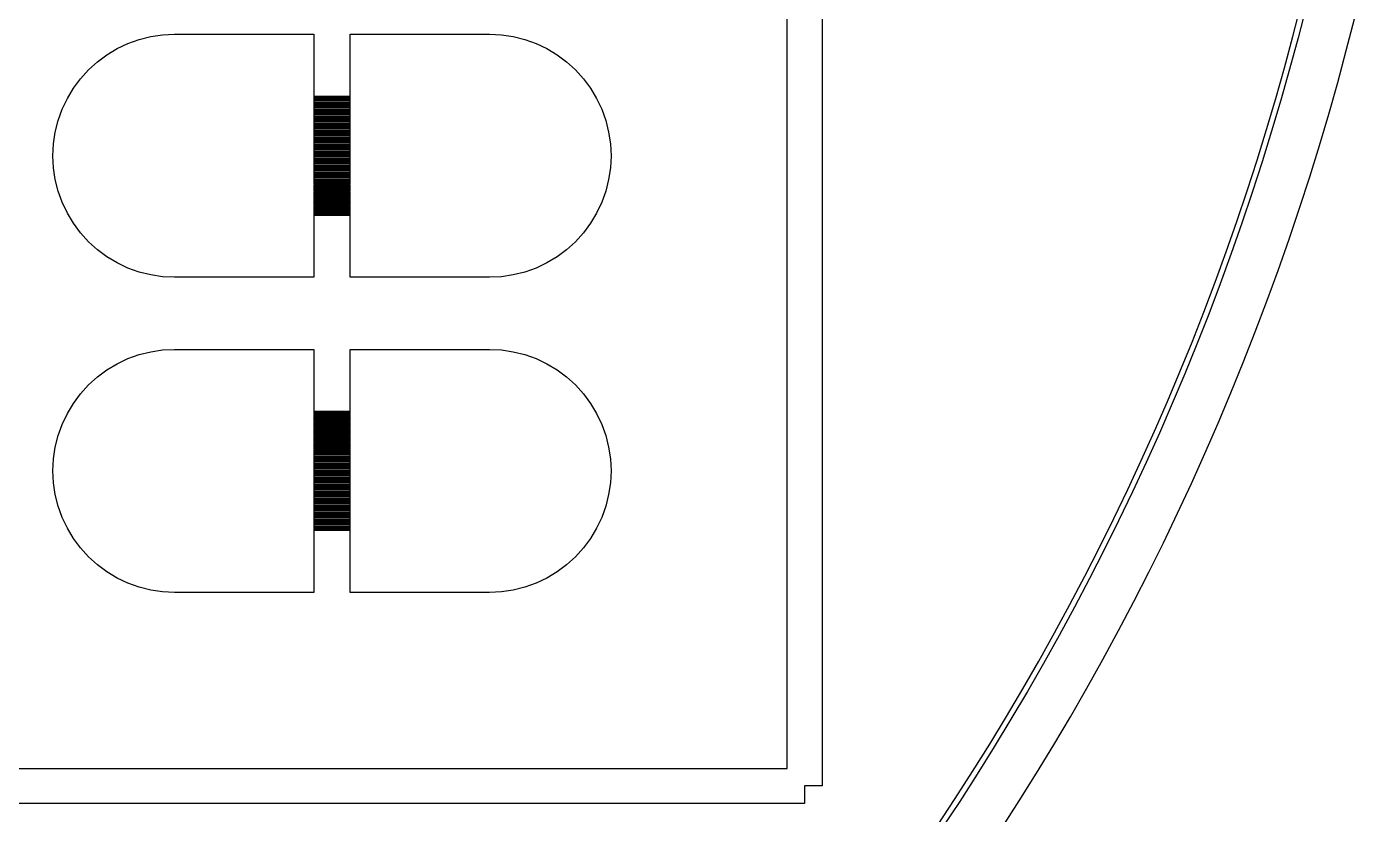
# Model space of a CAD drawing. Extents: x -17 to 130, y -40 to 112.
# Drawn here: x 90.27 to 128.21, y -5.31 to 17.19 of the extents above; entities that cross this region are included whole.
import ezdxf

# ---------------------------------------------------------------- set-up
doc = ezdxf.new("R2010")
doc.units = 0

msp = doc.modelspace()

# ---------------------------------------------------------------- linework, layer by layer
for p, q in [((113, 76.5), (113, -4.5)), ((112, -4), (112, 76)), ((126.451, 16.9042), (126.68, 17.7947)), ((126.825, 17.7583), (126.596, 16.866)), ((127.974, 16.5028), (128.207, 17.412)), ((92.8643, 16.5603), (93.1721, 16.7059)), ((93.1721, 16.7059), (93.4927, 16.8206)), ((93.4927, 16.8206), (93.823, 16.9033)), ((93.823, 16.9033), (94.1599, 16.9533)), ((94.1599, 16.9533), (94.5, 16.97)), ((94.5, 16.97), (98.485, 16.97)), ((98.485, 16.97), (98.485, 15.205)), ((99.515, 15.205), (99.515, 16.97)), ((99.515, 16.97), (103.5, 16.97)), ((103.5, 16.97), (103.84, 16.9533)), ((103.84, 16.9533), (104.177, 16.9033)), ((104.177, 16.9033), (104.507, 16.8206)), ((104.507, 16.8206), (104.828, 16.7059)), ((104.828, 16.7059), (105.136, 16.5603)), ((126.211, 16.0166), (126.451, 16.9042)), ((126.596, 16.866), (126.355, 15.9765)), ((92.2987, 16.1823), (92.5722, 16.3852)), ((92.5722, 16.3852), (92.8643, 16.5603)), ((105.136, 16.5603), (105.428, 16.3852)), ((105.428, 16.3852), (105.701, 16.1823)), ((127.729, 15.5965), (127.974, 16.5028)), ((91.8177, 15.7013), (92.0463, 15.9537)), ((92.0463, 15.9537), (92.2987, 16.1823)), ((105.701, 16.1823), (105.954, 15.9537)), ((105.954, 15.9537), (106.182, 15.7013)), ((125.96, 15.1319), (126.211, 16.0166)), ((126.355, 15.9765), (126.104, 15.0901)), ((91.6148, 15.4278), (91.8177, 15.7013)), ((106.182, 15.7013), (106.385, 15.4278)), ((127.473, 14.6933), (127.729, 15.5965)), ((91.4397, 15.1357), (91.6148, 15.4278)), ((98.485, 15.205), (99.515, 15.205)), ((99.515, 15.195), (98.485, 15.195)), ((98.485, 15.195), (98.485, 15.165)), ((99.515, 15.165), (99.515, 15.195)), ((106.385, 15.4278), (106.56, 15.1357)), ((91.1794, 14.5073), (91.2941, 14.8279)), ((91.2941, 14.8279), (91.4397, 15.1357)), ((98.485, 15.165), (99.515, 15.165)), ((99.515, 15.155), (98.485, 15.155)), ((98.485, 15.155), (98.485, 15.125)), ((98.485, 15.125), (99.515, 15.125)), ((99.515, 15.115), (98.485, 15.115)), ((98.485, 15.115), (98.485, 15.085)), ((98.485, 15.085), (99.515, 15.085)), ((99.515, 15.075), (98.485, 15.075)), ((98.485, 15.075), (98.485, 15.045)), ((98.485, 15.045), (99.515, 15.045)), ((99.515, 15.035), (98.485, 15.035)), ((98.485, 15.035), (98.485, 15.005)), ((98.485, 15.005), (99.515, 15.005)), ((99.515, 14.995), (98.485, 14.995)), ((98.485, 14.995), (98.485, 14.965)), ((98.485, 14.965), (99.515, 14.965)), ((99.515, 14.955), (98.485, 14.955)), ((98.485, 14.955), (98.485, 14.925)), ((98.485, 14.925), (99.515, 14.925)), ((99.515, 14.915), (98.485, 14.915)), ((98.485, 14.915), (98.485, 14.885)), ((98.485, 14.885), (99.515, 14.885)), ((99.515, 14.875), (98.485, 14.875)), ((98.485, 14.875), (98.485, 14.845)), ((98.485, 14.845), (99.515, 14.845)), ((99.515, 14.835), (98.485, 14.835)), ((98.485, 14.835), (98.485, 14.805)), ((98.485, 14.805), (99.515, 14.805)), ((99.515, 14.795), (98.485, 14.795)), ((98.485, 14.795), (98.485, 14.765)), ((99.515, 15.125), (99.515, 15.155)), ((99.515, 15.085), (99.515, 15.115)), ((99.515, 15.045), (99.515, 15.075)), ((99.515, 15.005), (99.515, 15.035)), ((99.515, 14.965), (99.515, 14.995)), ((99.515, 14.925), (99.515, 14.955)), ((99.515, 14.885), (99.515, 14.915)), ((99.515, 14.845), (99.515, 14.875)), ((99.515, 14.805), (99.515, 14.835)), ((99.515, 14.765), (99.515, 14.795)), ((106.56, 15.1357), (106.706, 14.8279)), ((106.706, 14.8279), (106.821, 14.5073)), ((125.699, 14.2504), (125.96, 15.1319)), ((126.104, 15.0901), (125.842, 14.2069)), ((91.0967, 14.177), (91.1794, 14.5073)), ((98.485, 14.765), (99.515, 14.765)), ((99.515, 14.755), (98.485, 14.755)), ((98.485, 14.755), (98.485, 14.725)), ((98.485, 14.725), (99.515, 14.725)), ((99.515, 14.715), (98.485, 14.715)), ((98.485, 14.715), (98.485, 14.685)), ((98.485, 14.685), (99.515, 14.685)), ((99.515, 14.675), (98.485, 14.675)), ((98.485, 14.675), (98.485, 14.645)), ((98.485, 14.645), (99.515, 14.645)), ((99.515, 14.635), (98.485, 14.635)), ((98.485, 14.635), (98.485, 14.605)), ((98.485, 14.605), (99.515, 14.605)), ((99.515, 14.595), (98.485, 14.595)), ((98.485, 14.595), (98.485, 14.565)), ((98.485, 14.565), (99.515, 14.565)), ((99.515, 14.555), (98.485, 14.555)), ((98.485, 14.555), (98.485, 14.525)), ((98.485, 14.525), (99.515, 14.525)), ((99.515, 14.515), (98.485, 14.515)), ((98.485, 14.515), (98.485, 14.485)), ((98.485, 14.485), (99.515, 14.485)), ((99.515, 14.475), (98.485, 14.475)), ((98.485, 14.475), (98.485, 14.445)), ((98.485, 14.445), (99.515, 14.445)), ((99.515, 14.435), (98.485, 14.435)), ((98.485, 14.435), (98.485, 14.405)), ((99.515, 14.725), (99.515, 14.755)), ((99.515, 14.685), (99.515, 14.715)), ((99.515, 14.645), (99.515, 14.675)), ((99.515, 14.605), (99.515, 14.635)), ((99.515, 14.565), (99.515, 14.595)), ((99.515, 14.525), (99.515, 14.555)), ((99.515, 14.485), (99.515, 14.515)), ((99.515, 14.445), (99.515, 14.475)), ((99.515, 14.405), (99.515, 14.435)), ((106.821, 14.5073), (106.903, 14.177)), ((127.206, 13.7932), (127.473, 14.6933)), ((91.0467, 13.8401), (91.0967, 14.177)), ((98.485, 14.405), (99.515, 14.405)), ((99.515, 14.395), (98.485, 14.395)), ((98.485, 14.395), (98.485, 14.365)), ((98.485, 14.365), (99.515, 14.365)), ((99.515, 14.355), (98.485, 14.355)), ((98.485, 14.355), (98.485, 14.325)), ((98.485, 14.325), (99.515, 14.325)), ((99.515, 14.315), (98.485, 14.315)), ((98.485, 14.315), (98.485, 14.285)), ((98.485, 14.285), (99.515, 14.285)), ((99.515, 14.275), (98.485, 14.275)), ((98.485, 14.275), (98.485, 14.245)), ((98.485, 14.245), (99.515, 14.245)), ((99.515, 14.235), (98.485, 14.235)), ((98.485, 14.235), (98.485, 14.205)), ((98.485, 14.205), (99.515, 14.205)), ((99.515, 14.195), (98.485, 14.195)), ((98.485, 14.195), (98.485, 14.165)), ((98.485, 14.165), (99.515, 14.165)), ((99.515, 14.155), (98.485, 14.155)), ((98.485, 14.155), (98.485, 14.125)), ((98.485, 14.125), (99.515, 14.125)), ((99.515, 14.115), (98.485, 14.115)), ((98.485, 14.115), (98.485, 14.085)), ((98.485, 14.085), (99.515, 14.085)), ((99.515, 14.075), (98.485, 14.075)), ((98.485, 14.075), (98.485, 14.045)), ((98.485, 14.045), (99.515, 14.045)), ((99.515, 14.035), (98.485, 14.035)), ((98.485, 14.035), (98.485, 14.005)), ((99.515, 14.365), (99.515, 14.395)), ((99.515, 14.325), (99.515, 14.355)), ((99.515, 14.285), (99.515, 14.315)), ((99.515, 14.245), (99.515, 14.275)), ((99.515, 14.205), (99.515, 14.235)), ((99.515, 14.165), (99.515, 14.195)), ((99.515, 14.125), (99.515, 14.155)), ((99.515, 14.085), (99.515, 14.115)), ((99.515, 14.045), (99.515, 14.075)), ((99.515, 14.005), (99.515, 14.035)), ((106.903, 14.177), (106.953, 13.8401)), ((125.426, 13.3722), (125.699, 14.2504)), ((125.842, 14.2069), (125.569, 13.3269)), ((91.03, 13.5), (91.0467, 13.8401)), ((98.485, 14.005), (99.515, 14.005)), ((99.515, 13.995), (98.485, 13.995)), ((98.485, 13.995), (98.485, 13.965)), ((98.485, 13.965), (99.515, 13.965)), ((99.515, 13.955), (98.485, 13.955)), ((98.485, 13.955), (98.485, 13.925)), ((98.485, 13.925), (99.515, 13.925)), ((99.515, 13.915), (98.485, 13.915)), ((98.485, 13.915), (98.485, 13.885)), ((98.485, 13.885), (99.515, 13.885)), ((99.515, 13.875), (98.485, 13.875)), ((98.485, 13.875), (98.485, 13.845)), ((98.485, 13.845), (99.515, 13.845)), ((99.515, 13.835), (98.485, 13.835)), ((98.485, 13.835), (98.485, 13.805)), ((98.485, 13.805), (99.515, 13.805)), ((99.515, 13.795), (98.485, 13.795)), ((98.485, 13.795), (98.485, 13.765)), ((98.485, 13.765), (99.515, 13.765)), ((99.515, 13.755), (98.485, 13.755)), ((98.485, 13.755), (98.485, 13.725)), ((98.485, 13.725), (99.515, 13.725)), ((99.515, 13.715), (98.485, 13.715)), ((98.485, 13.715), (98.485, 13.685)), ((98.485, 13.685), (99.515, 13.685)), ((99.515, 13.675), (98.485, 13.675)), ((98.485, 13.675), (98.485, 13.645)), ((99.515, 13.965), (99.515, 13.995)), ((99.515, 13.925), (99.515, 13.955)), ((99.515, 13.885), (99.515, 13.915)), ((99.515, 13.845), (99.515, 13.875)), ((99.515, 13.805), (99.515, 13.835)), ((99.515, 13.765), (99.515, 13.795)), ((99.515, 13.725), (99.515, 13.755)), ((99.515, 13.685), (99.515, 13.715)), ((99.515, 13.645), (99.515, 13.675)), ((106.953, 13.8401), (106.97, 13.5)), ((126.928, 12.8965), (127.206, 13.7932)), ((91.0467, 13.1599), (91.03, 13.5)), ((98.485, 13.645), (99.515, 13.645)), ((99.515, 13.635), (98.485, 13.635)), ((98.485, 13.635), (98.485, 13.605)), ((98.485, 13.605), (99.515, 13.605)), ((99.515, 13.595), (98.485, 13.595)), ((98.485, 13.595), (98.485, 13.565)), ((98.485, 13.565), (99.515, 13.565)), ((99.515, 13.555), (98.485, 13.555)), ((98.485, 13.555), (98.485, 13.525)), ((98.485, 13.525), (99.515, 13.525)), ((99.515, 13.515), (98.485, 13.515)), ((98.485, 13.515), (98.485, 13.485)), ((98.485, 13.485), (99.515, 13.485)), ((99.515, 13.475), (98.485, 13.475)), ((98.485, 13.475), (98.485, 13.445)), ((98.485, 13.445), (99.515, 13.445)), ((99.515, 13.435), (98.485, 13.435)), ((98.485, 13.435), (98.485, 13.405)), ((98.485, 13.405), (99.515, 13.405)), ((99.515, 13.395), (98.485, 13.395)), ((98.485, 13.395), (98.485, 13.365)), ((98.485, 13.365), (99.515, 13.365)), ((99.515, 13.355), (98.485, 13.355)), ((98.485, 13.355), (98.485, 13.325)), ((98.485, 13.325), (99.515, 13.325)), ((99.515, 13.315), (98.485, 13.315)), ((98.485, 13.315), (98.485, 13.285)), ((98.485, 13.285), (99.515, 13.285)), ((99.515, 13.605), (99.515, 13.635)), ((99.515, 13.565), (99.515, 13.595)), ((99.515, 13.525), (99.515, 13.555)), ((99.515, 13.485), (99.515, 13.515)), ((99.515, 13.445), (99.515, 13.475)), ((99.515, 13.405), (99.515, 13.435)), ((99.515, 13.365), (99.515, 13.395)), ((99.515, 13.325), (99.515, 13.355)), ((99.515, 13.285), (99.515, 13.315)), ((106.97, 13.5), (106.953, 13.1599)), ((125.143, 12.4974), (125.426, 13.3722)), ((125.569, 13.3269), (125.286, 12.4503)), ((91.0967, 12.823), (91.0467, 13.1599)), ((99.515, 13.275), (98.485, 13.275)), ((98.485, 13.275), (98.485, 13.245)), ((98.485, 13.245), (99.515, 13.245)), ((99.515, 13.235), (98.485, 13.235)), ((98.485, 13.235), (98.485, 13.205)), ((98.485, 13.205), (99.515, 13.205)), ((99.515, 13.195), (98.485, 13.195)), ((98.485, 13.195), (98.485, 13.165)), ((98.485, 13.165), (99.515, 13.165)), ((99.515, 13.155), (98.485, 13.155)), ((98.485, 13.155), (98.485, 13.125)), ((98.485, 13.125), (99.515, 13.125)), ((99.515, 13.115), (98.485, 13.115)), ((98.485, 13.115), (98.485, 13.085)), ((98.485, 13.085), (99.515, 13.085)), ((99.515, 13.075), (98.485, 13.075)), ((98.485, 13.075), (98.485, 13.045)), ((98.485, 13.045), (99.515, 13.045)), ((99.515, 13.035), (98.485, 13.035)), ((98.485, 13.035), (98.485, 13.005)), ((98.485, 13.005), (99.515, 13.005)), ((99.515, 12.995), (98.485, 12.995)), ((98.485, 12.995), (98.485, 12.965)), ((98.485, 12.965), (99.515, 12.965)), ((99.515, 12.955), (98.485, 12.955)), ((98.485, 12.955), (98.485, 12.925)), ((98.485, 12.925), (99.515, 12.925)), ((99.515, 12.915), (98.485, 12.915)), ((98.485, 12.915), (98.485, 12.885)), ((99.515, 13.245), (99.515, 13.275)), ((99.515, 13.205), (99.515, 13.235)), ((99.515, 13.165), (99.515, 13.195)), ((99.515, 13.125), (99.515, 13.155)), ((99.515, 13.085), (99.515, 13.115)), ((99.515, 13.045), (99.515, 13.075)), ((99.515, 13.005), (99.515, 13.035)), ((99.515, 12.965), (99.515, 12.995)), ((99.515, 12.925), (99.515, 12.955)), ((99.515, 12.885), (99.515, 12.915)), ((106.953, 13.1599), (106.903, 12.823)), ((91.1794, 12.4927), (91.0967, 12.823)), ((98.485, 12.885), (99.515, 12.885)), ((99.515, 12.875), (98.485, 12.875)), ((98.485, 12.875), (98.485, 12.845)), ((98.485, 12.845), (99.515, 12.845)), ((99.515, 12.835), (98.485, 12.835)), ((98.485, 12.835), (98.485, 12.805)), ((98.485, 12.805), (99.515, 12.805)), ((99.515, 12.795), (98.485, 12.795)), ((98.485, 12.795), (98.485, 12.765)), ((98.485, 12.765), (99.515, 12.765)), ((99.515, 12.755), (98.485, 12.755)), ((98.485, 12.755), (98.485, 12.725)), ((98.485, 12.725), (99.515, 12.725)), ((99.515, 12.715), (98.485, 12.715)), ((98.485, 12.715), (98.485, 12.685)), ((98.485, 12.685), (99.515, 12.685)), ((99.515, 12.675), (98.485, 12.675)), ((98.485, 12.675), (98.485, 12.645)), ((98.485, 12.645), (99.515, 12.645)), ((99.515, 12.635), (98.485, 12.635)), ((98.485, 12.635), (98.485, 12.605)), ((98.485, 12.605), (99.515, 12.605)), ((99.515, 12.595), (98.485, 12.595)), ((98.485, 12.595), (98.485, 12.565)), ((98.485, 12.565), (99.515, 12.565)), ((99.515, 12.555), (98.485, 12.555)), ((98.485, 12.555), (98.485, 12.525)), ((98.485, 12.525), (99.515, 12.525)), ((99.515, 12.845), (99.515, 12.875)), ((99.515, 12.805), (99.515, 12.835)), ((99.515, 12.765), (99.515, 12.795)), ((99.515, 12.725), (99.515, 12.755)), ((99.515, 12.685), (99.515, 12.715)), ((99.515, 12.645), (99.515, 12.675)), ((99.515, 12.605), (99.515, 12.635)), ((99.515, 12.565), (99.515, 12.595)), ((99.515, 12.525), (99.515, 12.555)), ((106.903, 12.823), (106.821, 12.4927)), ((126.639, 12.0034), (126.928, 12.8965)), ((91.2941, 12.1721), (91.1794, 12.4927)), ((91.4397, 11.8643), (91.2941, 12.1721)), ((99.515, 12.515), (98.485, 12.515)), ((98.485, 12.515), (98.485, 12.485)), ((98.485, 12.485), (99.515, 12.485)), ((99.515, 12.475), (98.485, 12.475)), ((98.485, 12.475), (98.485, 12.445)), ((98.485, 12.445), (99.515, 12.445)), ((99.515, 12.435), (98.485, 12.435)), ((98.485, 12.435), (98.485, 12.405)), ((98.485, 12.405), (99.515, 12.405)), ((99.515, 12.395), (98.485, 12.395)), ((98.485, 12.395), (98.485, 12.365)), ((98.485, 12.365), (99.515, 12.365)), ((99.515, 12.355), (98.485, 12.355)), ((98.485, 12.355), (98.485, 12.325)), ((98.485, 12.325), (99.515, 12.325)), ((99.515, 12.315), (98.485, 12.315)), ((98.485, 12.315), (98.485, 12.285)), ((98.485, 12.285), (99.515, 12.285)), ((99.515, 12.275), (98.485, 12.275)), ((98.485, 12.275), (98.485, 12.245)), ((98.485, 12.245), (99.515, 12.245)), ((99.515, 12.235), (98.485, 12.235)), ((98.485, 12.235), (98.485, 12.205)), ((98.485, 12.205), (99.515, 12.205)), ((99.515, 12.195), (98.485, 12.195)), ((98.485, 12.195), (98.485, 12.165)), ((98.485, 12.165), (99.515, 12.165)), ((99.515, 12.155), (98.485, 12.155)), ((98.485, 12.155), (98.485, 12.125)), ((99.515, 12.485), (99.515, 12.515)), ((99.515, 12.445), (99.515, 12.475)), ((99.515, 12.405), (99.515, 12.435)), ((99.515, 12.365), (99.515, 12.395)), ((99.515, 12.325), (99.515, 12.355)), ((99.515, 12.285), (99.515, 12.315)), ((99.515, 12.245), (99.515, 12.275)), ((99.515, 12.205), (99.515, 12.235)), ((99.515, 12.165), (99.515, 12.195)), ((99.515, 12.125), (99.515, 12.155)), ((106.706, 12.1721), (106.56, 11.8643)), ((106.821, 12.4927), (106.706, 12.1721)), ((124.85, 11.6261), (125.143, 12.4974)), ((125.286, 12.4503), (124.991, 11.5773)), ((91.6148, 11.5722), (91.4397, 11.8643)), ((98.485, 12.125), (99.515, 12.125)), ((99.515, 12.115), (98.485, 12.115)), ((98.485, 12.115), (98.485, 12.085)), ((98.485, 12.085), (99.515, 12.085)), ((99.515, 12.075), (98.485, 12.075)), ((98.485, 12.075), (98.485, 12.045)), ((98.485, 12.045), (99.515, 12.045)), ((99.515, 12.035), (98.485, 12.035)), ((98.485, 12.035), (98.485, 12.005)), ((98.485, 12.005), (99.515, 12.005)), ((99.515, 11.995), (98.485, 11.995)), ((98.485, 11.995), (98.485, 11.965)), ((98.485, 11.965), (99.515, 11.965)), ((99.515, 11.955), (98.485, 11.955)), ((98.485, 11.955), (98.485, 11.925)), ((98.485, 11.925), (99.515, 11.925)), ((99.515, 11.915), (98.485, 11.915)), ((98.485, 11.915), (98.485, 11.885)), ((98.485, 11.885), (99.515, 11.885)), ((99.515, 11.875), (98.485, 11.875)), ((98.485, 11.875), (98.485, 11.845)), ((98.485, 11.845), (99.515, 11.845)), ((99.515, 11.835), (98.485, 11.835)), ((98.485, 11.835), (98.485, 11.805)), ((98.485, 11.805), (99.515, 11.805)), ((99.515, 11.795), (98.485, 11.795)), ((98.485, 11.795), (98.485, 10.03)), ((99.515, 12.085), (99.515, 12.115)), ((99.515, 12.045), (99.515, 12.075)), ((99.515, 12.005), (99.515, 12.035)), ((99.515, 11.965), (99.515, 11.995)), ((99.515, 11.925), (99.515, 11.955)), ((99.515, 11.885), (99.515, 11.915)), ((99.515, 11.845), (99.515, 11.875)), ((99.515, 11.805), (99.515, 11.835)), ((99.515, 10.03), (99.515, 11.795)), ((106.56, 11.8643), (106.385, 11.5722)), ((126.339, 11.1138), (126.639, 12.0034)), ((91.8177, 11.2987), (91.6148, 11.5722)), ((106.385, 11.5722), (106.182, 11.2987)), ((124.545, 10.7585), (124.85, 11.6261)), ((124.991, 11.5773), (124.686, 10.708)), ((92.0463, 11.0463), (91.8177, 11.2987)), ((92.2987, 10.8177), (92.0463, 11.0463)), ((105.954, 11.0463), (105.701, 10.8177)), ((106.182, 11.2987), (105.954, 11.0463)), ((126.028, 10.2279), (126.339, 11.1138)), ((92.5722, 10.6148), (92.2987, 10.8177)), ((105.701, 10.8177), (105.428, 10.6148)), ((124.23, 9.89473), (124.545, 10.7585)), ((124.686, 10.708), (124.371, 9.84247)), ((92.8643, 10.4397), (92.5722, 10.6148)), ((93.1721, 10.2941), (92.8643, 10.4397)), ((93.4927, 10.1794), (93.1721, 10.2941)), ((104.828, 10.2941), (104.507, 10.1794)), ((105.136, 10.4397), (104.828, 10.2941)), ((105.428, 10.6148), (105.136, 10.4397)), ((93.823, 10.0967), (93.4927, 10.1794)), ((94.1599, 10.0467), (93.823, 10.0967)), ((94.5, 10.03), (94.1599, 10.0467)), ((98.485, 10.03), (94.5, 10.03)), ((103.5, 10.03), (99.515, 10.03)), ((103.84, 10.0467), (103.5, 10.03)), ((104.177, 10.0967), (103.84, 10.0467)), ((104.507, 10.1794), (104.177, 10.0967)), ((123.904, 9.03487), (124.23, 9.89473)), ((125.706, 9.34598), (126.028, 10.2279)), ((124.371, 9.84247), (124.044, 8.98088)), ((125.374, 8.46803), (125.706, 9.34598)), ((123.568, 8.17906), (123.904, 9.03487)), ((124.044, 8.98088), (123.708, 8.12337)), ((125.031, 7.59424), (125.374, 8.46803)), ((94.1599, 7.95328), (94.5, 7.96999)), ((94.5, 7.96999), (98.485, 7.96999)), ((98.485, 7.96999), (98.485, 6.20499)), ((99.515, 6.20499), (99.515, 7.96999)), ((99.515, 7.96999), (103.5, 7.96999)), ((103.5, 7.96999), (103.84, 7.95328)), ((123.222, 7.32745), (123.568, 8.17906)), ((123.708, 8.12337), (123.36, 7.27005)), ((92.8643, 7.56026), (93.1721, 7.70586)), ((93.1721, 7.70586), (93.4927, 7.82057)), ((93.4927, 7.82057), (93.823, 7.90332)), ((93.823, 7.90332), (94.1599, 7.95328)), ((103.84, 7.95328), (104.177, 7.90332)), ((104.177, 7.90332), (104.507, 7.82057)), ((104.507, 7.82057), (104.828, 7.70586)), ((104.828, 7.70586), (105.136, 7.56026)), ((124.677, 6.72473), (125.031, 7.59424)), ((92.2987, 7.18234), (92.5722, 7.38519)), ((92.5722, 7.38519), (92.8643, 7.56026)), ((105.136, 7.56026), (105.428, 7.38519)), ((105.428, 7.38519), (105.701, 7.18234)), ((122.865, 6.48015), (123.222, 7.32745)), ((123.36, 7.27005), (123.002, 6.42105)), ((91.8177, 6.70134), (92.0463, 6.95366)), ((92.0463, 6.95366), (92.2987, 7.18234)), ((105.701, 7.18234), (105.954, 6.95366)), ((105.954, 6.95366), (106.182, 6.70134)), ((91.6148, 6.42783), (91.8177, 6.70134)), ((106.182, 6.70134), (106.385, 6.42783)), ((122.497, 5.6373), (122.865, 6.48015)), ((124.312, 5.85962), (124.677, 6.72473)), ((91.2941, 5.82791), (91.4397, 6.13574)), ((91.4397, 6.13574), (91.6148, 6.42783)), ((98.485, 6.20499), (99.515, 6.20499)), ((99.515, 6.19499), (98.485, 6.19499)), ((98.485, 6.19499), (98.485, 6.16499)), ((98.485, 6.16499), (99.515, 6.16499)), ((99.515, 6.155), (98.485, 6.155)), ((98.485, 6.155), (98.485, 6.125)), ((98.485, 6.125), (99.515, 6.125)), ((99.515, 6.11499), (98.485, 6.11499)), ((98.485, 6.11499), (98.485, 6.08499)), ((98.485, 6.08499), (99.515, 6.08499)), ((99.515, 6.075), (98.485, 6.075)), ((98.485, 6.075), (98.485, 6.045)), ((99.515, 6.16499), (99.515, 6.19499)), ((99.515, 6.125), (99.515, 6.155)), ((99.515, 6.08499), (99.515, 6.11499)), ((99.515, 6.045), (99.515, 6.075)), ((106.385, 6.42783), (106.56, 6.13574)), ((106.56, 6.13574), (106.706, 5.82791)), ((123.002, 6.42105), (122.634, 5.57651)), ((91.1794, 5.50728), (91.2941, 5.82791)), ((98.485, 6.045), (99.515, 6.045)), ((99.515, 6.03499), (98.485, 6.03499)), ((98.485, 6.03499), (98.485, 6.00499)), ((98.485, 6.00499), (99.515, 6.00499)), ((99.515, 5.995), (98.485, 5.995)), ((98.485, 5.995), (98.485, 5.965)), ((98.485, 5.965), (99.515, 5.965)), ((99.515, 5.95499), (98.485, 5.95499)), ((98.485, 5.95499), (98.485, 5.92499)), ((98.485, 5.92499), (99.515, 5.92499)), ((99.515, 5.91499), (98.485, 5.91499)), ((98.485, 5.91499), (98.485, 5.88499)), ((98.485, 5.88499), (99.515, 5.88499)), ((99.515, 5.875), (98.485, 5.875)), ((98.485, 5.875), (98.485, 5.84499)), ((98.485, 5.84499), (99.515, 5.84499)), ((99.515, 5.83499), (98.485, 5.83499)), ((98.485, 5.83499), (98.485, 5.80499)), ((98.485, 5.80499), (99.515, 5.80499)), ((99.515, 5.795), (98.485, 5.795)), ((98.485, 5.795), (98.485, 5.765)), ((98.485, 5.765), (99.515, 5.765)), ((99.515, 5.75499), (98.485, 5.75499)), ((98.485, 5.75499), (98.485, 5.72499)), ((98.485, 5.72499), (99.515, 5.72499)), ((99.515, 5.715), (98.485, 5.715)), ((98.485, 5.715), (98.485, 5.685)), ((99.515, 6.00499), (99.515, 6.03499)), ((99.515, 5.965), (99.515, 5.995)), ((99.515, 5.92499), (99.515, 5.95499)), ((99.515, 5.88499), (99.515, 5.91499)), ((99.515, 5.84499), (99.515, 5.875)), ((99.515, 5.80499), (99.515, 5.83499)), ((99.515, 5.765), (99.515, 5.795)), ((99.515, 5.72499), (99.515, 5.75499)), ((99.515, 5.685), (99.515, 5.715)), ((106.706, 5.82791), (106.821, 5.50728)), ((123.937, 4.99904), (124.312, 5.85962)), ((91.0967, 5.17696), (91.1794, 5.50728)), ((98.485, 5.685), (99.515, 5.685)), ((99.515, 5.67499), (98.485, 5.67499)), ((98.485, 5.67499), (98.485, 5.64499)), ((98.485, 5.64499), (99.515, 5.64499)), ((99.515, 5.63499), (98.485, 5.63499)), ((98.485, 5.63499), (98.485, 5.605)), ((98.485, 5.605), (99.515, 5.605)), ((99.515, 5.59499), (98.485, 5.59499)), ((98.485, 5.59499), (98.485, 5.56499)), ((98.485, 5.56499), (99.515, 5.56499)), ((99.515, 5.55499), (98.485, 5.55499)), ((98.485, 5.55499), (98.485, 5.52499)), ((98.485, 5.52499), (99.515, 5.52499)), ((99.515, 5.515), (98.485, 5.515)), ((98.485, 5.515), (98.485, 5.48499)), ((98.485, 5.48499), (99.515, 5.48499)), ((99.515, 5.47499), (98.485, 5.47499)), ((98.485, 5.47499), (98.485, 5.44499)), ((98.485, 5.44499), (99.515, 5.44499)), ((99.515, 5.435), (98.485, 5.435)), ((98.485, 5.435), (98.485, 5.405)), ((98.485, 5.405), (99.515, 5.405)), ((99.515, 5.39499), (98.485, 5.39499)), ((98.485, 5.39499), (98.485, 5.36499)), ((98.485, 5.36499), (99.515, 5.36499)), ((99.515, 5.355), (98.485, 5.355)), ((98.485, 5.355), (98.485, 5.325)), ((98.485, 5.325), (99.515, 5.325)), ((99.515, 5.31499), (98.485, 5.31499)), ((98.485, 5.31499), (98.485, 5.28499)), ((99.515, 5.64499), (99.515, 5.67499)), ((99.515, 5.605), (99.515, 5.63499)), ((99.515, 5.56499), (99.515, 5.59499)), ((99.515, 5.52499), (99.515, 5.55499)), ((99.515, 5.48499), (99.515, 5.515)), ((99.515, 5.44499), (99.515, 5.47499)), ((99.515, 5.405), (99.515, 5.435)), ((99.515, 5.36499), (99.515, 5.39499)), ((99.515, 5.325), (99.515, 5.355)), ((99.515, 5.28499), (99.515, 5.31499)), ((106.821, 5.50728), (106.903, 5.17696)), ((122.119, 4.79903), (122.497, 5.6373)), ((122.634, 5.57651), (122.256, 4.73656)), ((91.0467, 4.84012), (91.0967, 5.17696)), ((98.485, 5.28499), (99.515, 5.28499)), ((99.515, 5.27499), (98.485, 5.27499)), ((98.485, 5.27499), (98.485, 5.245)), ((98.485, 5.245), (99.515, 5.245)), ((99.515, 5.23499), (98.485, 5.23499)), ((98.485, 5.23499), (98.485, 5.20499)), ((98.485, 5.20499), (99.515, 5.20499)), ((99.515, 5.19499), (98.485, 5.19499)), ((98.485, 5.19499), (98.485, 5.16499)), ((98.485, 5.16499), (99.515, 5.16499)), ((99.515, 5.155), (98.485, 5.155)), ((98.485, 5.155), (98.485, 5.125)), ((98.485, 5.125), (99.515, 5.125)), ((99.515, 5.11499), (98.485, 5.11499)), ((98.485, 5.11499), (98.485, 5.08499)), ((98.485, 5.08499), (99.515, 5.08499)), ((99.515, 5.075), (98.485, 5.075)), ((98.485, 5.075), (98.485, 5.045)), ((98.485, 5.045), (99.515, 5.045)), ((99.515, 5.03499), (98.485, 5.03499)), ((98.485, 5.03499), (98.485, 5.00499)), ((98.485, 5.00499), (99.515, 5.00499)), ((99.515, 4.995), (98.485, 4.995)), ((98.485, 4.995), (98.485, 4.965)), ((98.485, 4.965), (99.515, 4.965)), ((99.515, 4.95499), (98.485, 4.95499)), ((98.485, 4.95499), (98.485, 4.92499)), ((99.515, 5.245), (99.515, 5.27499)), ((99.515, 5.20499), (99.515, 5.23499)), ((99.515, 5.16499), (99.515, 5.19499)), ((99.515, 5.125), (99.515, 5.155)), ((99.515, 5.08499), (99.515, 5.11499)), ((99.515, 5.045), (99.515, 5.075)), ((99.515, 5.00499), (99.515, 5.03499)), ((99.515, 4.965), (99.515, 4.995)), ((99.515, 4.92499), (99.515, 4.95499)), ((106.903, 5.17696), (106.953, 4.84012)), ((123.551, 4.14314), (123.937, 4.99904)), ((91.03, 4.5), (91.0467, 4.84012)), ((98.485, 4.92499), (99.515, 4.92499)), ((99.515, 4.91499), (98.485, 4.91499)), ((98.485, 4.91499), (98.485, 4.88499)), ((98.485, 4.88499), (99.515, 4.88499)), ((99.515, 4.875), (98.485, 4.875)), ((98.485, 4.875), (98.485, 4.84499)), ((98.485, 4.84499), (99.515, 4.84499)), ((99.515, 4.83499), (98.485, 4.83499)), ((98.485, 4.83499), (98.485, 4.80499)), ((98.485, 4.80499), (99.515, 4.80499)), ((99.515, 4.795), (98.485, 4.795)), ((98.485, 4.795), (98.485, 4.765)), ((98.485, 4.765), (99.515, 4.765)), ((99.515, 4.75499), (98.485, 4.75499)), ((98.485, 4.75499), (98.485, 4.72499)), ((98.485, 4.72499), (99.515, 4.72499)), ((99.515, 4.715), (98.485, 4.715)), ((98.485, 4.715), (98.485, 4.685)), ((98.485, 4.685), (99.515, 4.685)), ((99.515, 4.67499), (98.485, 4.67499)), ((98.485, 4.67499), (98.485, 4.64499)), ((98.485, 4.64499), (99.515, 4.64499)), ((99.515, 4.63499), (98.485, 4.63499)), ((98.485, 4.63499), (98.485, 4.605)), ((98.485, 4.605), (99.515, 4.605)), ((99.515, 4.59499), (98.485, 4.59499)), ((98.485, 4.59499), (98.485, 4.56499)), ((98.485, 4.56499), (99.515, 4.56499)), ((99.515, 4.55499), (98.485, 4.55499)), ((98.485, 4.55499), (98.485, 4.52499)), ((99.515, 4.88499), (99.515, 4.91499)), ((99.515, 4.84499), (99.515, 4.875)), ((99.515, 4.80499), (99.515, 4.83499)), ((99.515, 4.765), (99.515, 4.795)), ((99.515, 4.72499), (99.515, 4.75499)), ((99.515, 4.685), (99.515, 4.715)), ((99.515, 4.64499), (99.515, 4.67499)), ((99.515, 4.605), (99.515, 4.63499)), ((99.515, 4.56499), (99.515, 4.59499)), ((99.515, 4.52499), (99.515, 4.55499)), ((106.953, 4.84012), (106.97, 4.5)), ((121.731, 3.96544), (122.119, 4.79903)), ((122.256, 4.73656), (121.867, 3.90131)), ((91.0467, 4.15988), (91.03, 4.5)), ((98.485, 4.52499), (99.515, 4.52499)), ((99.515, 4.515), (98.485, 4.515)), ((98.485, 4.515), (98.485, 4.485)), ((98.485, 4.485), (99.515, 4.485)), ((99.515, 4.47501), (98.485, 4.47501)), ((98.485, 4.47501), (98.485, 4.44501)), ((98.485, 4.44501), (99.515, 4.44501)), ((99.515, 4.43501), (98.485, 4.43501)), ((98.485, 4.43501), (98.485, 4.40501)), ((98.485, 4.40501), (99.515, 4.40501)), ((99.515, 4.395), (98.485, 4.395)), ((98.485, 4.395), (98.485, 4.36501)), ((98.485, 4.36501), (99.515, 4.36501)), ((99.515, 4.35501), (98.485, 4.35501)), ((98.485, 4.35501), (98.485, 4.32501)), ((98.485, 4.32501), (99.515, 4.32501)), ((99.515, 4.315), (98.485, 4.315)), ((98.485, 4.315), (98.485, 4.285)), ((98.485, 4.285), (99.515, 4.285)), ((99.515, 4.27501), (98.485, 4.27501)), ((98.485, 4.27501), (98.485, 4.24501)), ((98.485, 4.24501), (99.515, 4.24501)), ((99.515, 4.235), (98.485, 4.235)), ((98.485, 4.235), (98.485, 4.205)), ((98.485, 4.205), (99.515, 4.205)), ((99.515, 4.19501), (98.485, 4.19501)), ((98.485, 4.19501), (98.485, 4.16501)), ((99.515, 4.485), (99.515, 4.515)), ((99.515, 4.44501), (99.515, 4.47501)), ((99.515, 4.40501), (99.515, 4.43501)), ((99.515, 4.36501), (99.515, 4.395)), ((99.515, 4.32501), (99.515, 4.35501)), ((99.515, 4.285), (99.515, 4.315)), ((99.515, 4.24501), (99.515, 4.27501)), ((99.515, 4.205), (99.515, 4.235)), ((99.515, 4.16501), (99.515, 4.19501)), ((106.97, 4.5), (106.953, 4.15988)), ((91.0967, 3.82304), (91.0467, 4.15988)), ((91.1794, 3.49272), (91.0967, 3.82304)), ((98.485, 4.16501), (99.515, 4.16501)), ((99.515, 4.15501), (98.485, 4.15501)), ((98.485, 4.15501), (98.485, 4.125)), ((98.485, 4.125), (99.515, 4.125)), ((99.515, 4.11501), (98.485, 4.11501)), ((98.485, 4.11501), (98.485, 4.08501)), ((98.485, 4.08501), (99.515, 4.08501)), ((99.515, 4.07501), (98.485, 4.07501)), ((98.485, 4.07501), (98.485, 4.04501)), ((98.485, 4.04501), (99.515, 4.04501)), ((99.515, 4.035), (98.485, 4.035)), ((98.485, 4.035), (98.485, 4.005)), ((98.485, 4.005), (99.515, 4.005)), ((99.515, 3.99501), (98.485, 3.99501)), ((98.485, 3.99501), (98.485, 3.96501)), ((98.485, 3.96501), (99.515, 3.96501)), ((99.515, 3.955), (98.485, 3.955)), ((98.485, 3.955), (98.485, 3.925)), ((98.485, 3.925), (99.515, 3.925)), ((99.515, 3.91501), (98.485, 3.91501)), ((98.485, 3.91501), (98.485, 3.88501)), ((98.485, 3.88501), (99.515, 3.88501)), ((99.515, 3.875), (98.485, 3.875)), ((98.485, 3.875), (98.485, 3.845)), ((98.485, 3.845), (99.515, 3.845)), ((99.515, 3.83501), (98.485, 3.83501)), ((98.485, 3.83501), (98.485, 3.80501)), ((98.485, 3.80501), (99.515, 3.80501)), ((99.515, 3.79501), (98.485, 3.79501)), ((98.485, 3.79501), (98.485, 3.76501)), ((99.515, 4.125), (99.515, 4.15501)), ((99.515, 4.08501), (99.515, 4.11501)), ((99.515, 4.04501), (99.515, 4.07501)), ((99.515, 4.005), (99.515, 4.035)), ((99.515, 3.96501), (99.515, 3.99501)), ((99.515, 3.925), (99.515, 3.955)), ((99.515, 3.88501), (99.515, 3.91501)), ((99.515, 3.845), (99.515, 3.875)), ((99.515, 3.80501), (99.515, 3.83501)), ((99.515, 3.76501), (99.515, 3.79501)), ((106.903, 3.82304), (106.821, 3.49272)), ((106.953, 4.15988), (106.903, 3.82304)), ((121.333, 3.13669), (121.731, 3.96544)), ((121.867, 3.90131), (121.468, 3.07089)), ((123.155, 3.29204), (123.551, 4.14314)), ((91.2941, 3.17209), (91.1794, 3.49272)), ((98.485, 3.76501), (99.515, 3.76501)), ((99.515, 3.755), (98.485, 3.755)), ((98.485, 3.755), (98.485, 3.72501)), ((98.485, 3.72501), (99.515, 3.72501)), ((99.515, 3.71501), (98.485, 3.71501)), ((98.485, 3.71501), (98.485, 3.68501)), ((98.485, 3.68501), (99.515, 3.68501)), ((99.515, 3.675), (98.485, 3.675)), ((98.485, 3.675), (98.485, 3.645)), ((98.485, 3.645), (99.515, 3.645)), ((99.515, 3.63501), (98.485, 3.63501)), ((98.485, 3.63501), (98.485, 3.60501)), ((98.485, 3.60501), (99.515, 3.60501)), ((99.515, 3.595), (98.485, 3.595)), ((98.485, 3.595), (98.485, 3.565)), ((98.485, 3.565), (99.515, 3.565)), ((99.515, 3.55501), (98.485, 3.55501)), ((98.485, 3.55501), (98.485, 3.52501)), ((98.485, 3.52501), (99.515, 3.52501)), ((99.515, 3.51501), (98.485, 3.51501)), ((98.485, 3.51501), (98.485, 3.485)), ((98.485, 3.485), (99.515, 3.485)), ((99.515, 3.47501), (98.485, 3.47501)), ((98.485, 3.47501), (98.485, 3.44501)), ((98.485, 3.44501), (99.515, 3.44501)), ((99.515, 3.43501), (98.485, 3.43501)), ((98.485, 3.43501), (98.485, 3.40501)), ((99.515, 3.72501), (99.515, 3.755)), ((99.515, 3.68501), (99.515, 3.71501)), ((99.515, 3.645), (99.515, 3.675)), ((99.515, 3.60501), (99.515, 3.63501)), ((99.515, 3.565), (99.515, 3.595)), ((99.515, 3.52501), (99.515, 3.55501)), ((99.515, 3.485), (99.515, 3.51501)), ((99.515, 3.44501), (99.515, 3.47501)), ((99.515, 3.40501), (99.515, 3.43501)), ((106.821, 3.49272), (106.706, 3.17209)), ((91.4397, 2.86426), (91.2941, 3.17209)), ((98.485, 3.40501), (99.515, 3.40501)), ((99.515, 3.395), (98.485, 3.395)), ((98.485, 3.395), (98.485, 3.36501)), ((98.485, 3.36501), (99.515, 3.36501)), ((99.515, 3.35501), (98.485, 3.35501)), ((98.485, 3.35501), (98.485, 3.32501)), ((98.485, 3.32501), (99.515, 3.32501)), ((99.515, 3.315), (98.485, 3.315)), ((98.485, 3.315), (98.485, 3.285)), ((98.485, 3.285), (99.515, 3.285)), ((99.515, 3.27501), (98.485, 3.27501)), ((98.485, 3.27501), (98.485, 3.24501)), ((98.485, 3.24501), (99.515, 3.24501)), ((99.515, 3.235), (98.485, 3.235)), ((98.485, 3.235), (98.485, 3.205)), ((98.485, 3.205), (99.515, 3.205)), ((99.515, 3.19501), (98.485, 3.19501)), ((98.485, 3.19501), (98.485, 3.16501)), ((98.485, 3.16501), (99.515, 3.16501)), ((99.515, 3.15501), (98.485, 3.15501)), ((98.485, 3.15501), (98.485, 3.125)), ((98.485, 3.125), (99.515, 3.125)), ((99.515, 3.11501), (98.485, 3.11501)), ((98.485, 3.11501), (98.485, 3.08501)), ((98.485, 3.08501), (99.515, 3.08501)), ((99.515, 3.07501), (98.485, 3.07501)), ((98.485, 3.07501), (98.485, 3.04501)), ((98.485, 3.04501), (99.515, 3.04501)), ((99.515, 3.035), (98.485, 3.035)), ((98.485, 3.035), (98.485, 3.005)), ((99.515, 3.36501), (99.515, 3.395)), ((99.515, 3.32501), (99.515, 3.35501)), ((99.515, 3.285), (99.515, 3.315)), ((99.515, 3.24501), (99.515, 3.27501)), ((99.515, 3.205), (99.515, 3.235)), ((99.515, 3.16501), (99.515, 3.19501)), ((99.515, 3.125), (99.515, 3.15501)), ((99.515, 3.08501), (99.515, 3.11501)), ((99.515, 3.04501), (99.515, 3.07501)), ((99.515, 3.005), (99.515, 3.035)), ((106.706, 3.17209), (106.56, 2.86426)), ((120.925, 2.31288), (121.333, 3.13669)), ((121.468, 3.07089), (121.059, 2.24544)), ((122.749, 2.44586), (123.155, 3.29204)), ((91.6148, 2.57217), (91.4397, 2.86426)), ((98.485, 3.005), (99.515, 3.005)), ((99.515, 2.99501), (98.485, 2.99501)), ((98.485, 2.99501), (98.485, 2.96501)), ((98.485, 2.96501), (99.515, 2.96501)), ((99.515, 2.955), (98.485, 2.955)), ((98.485, 2.955), (98.485, 2.925)), ((98.485, 2.925), (99.515, 2.925)), ((99.515, 2.91501), (98.485, 2.91501)), ((98.485, 2.91501), (98.485, 2.88501)), ((98.485, 2.88501), (99.515, 2.88501)), ((99.515, 2.875), (98.485, 2.875)), ((98.485, 2.875), (98.485, 2.845)), ((98.485, 2.845), (99.515, 2.845)), ((99.515, 2.83501), (98.485, 2.83501)), ((98.485, 2.83501), (98.485, 2.80501)), ((98.485, 2.80501), (99.515, 2.80501)), ((99.515, 2.79501), (98.485, 2.79501)), ((98.485, 2.79501), (98.485, 1.03001)), ((99.515, 2.96501), (99.515, 2.99501)), ((99.515, 2.925), (99.515, 2.955)), ((99.515, 2.88501), (99.515, 2.91501)), ((99.515, 2.845), (99.515, 2.875)), ((99.515, 2.80501), (99.515, 2.83501)), ((99.515, 1.03001), (99.515, 2.79501)), ((106.56, 2.86426), (106.385, 2.57217)), ((91.8177, 2.29866), (91.6148, 2.57217)), ((92.0463, 2.04634), (91.8177, 2.29866)), ((106.182, 2.29866), (105.954, 2.04634)), ((106.385, 2.57217), (106.182, 2.29866)), ((120.506, 1.49414), (120.925, 2.31288)), ((122.332, 1.60474), (122.749, 2.44586)), ((92.2987, 1.81766), (92.0463, 2.04634)), ((105.954, 2.04634), (105.701, 1.81766)), ((121.059, 2.24544), (120.64, 1.42506)), ((92.5722, 1.61481), (92.2987, 1.81766)), ((92.8643, 1.43974), (92.5722, 1.61481)), ((105.428, 1.61481), (105.136, 1.43974)), ((105.701, 1.81766), (105.428, 1.61481)), ((121.904, 0.7688), (122.332, 1.60474)), ((93.1721, 1.29414), (92.8643, 1.43974)), ((93.4927, 1.17943), (93.1721, 1.29414)), ((93.823, 1.09668), (93.4927, 1.17943)), ((104.507, 1.17943), (104.177, 1.09668)), ((104.828, 1.29414), (104.507, 1.17943)), ((105.136, 1.43974), (104.828, 1.29414)), ((120.078, 0.6806), (120.506, 1.49414)), ((120.64, 1.42506), (120.21, 0.60989)), ((94.1599, 1.04672), (93.823, 1.09668)), ((94.5, 1.03001), (94.1599, 1.04672)), ((98.485, 1.03001), (94.5, 1.03001)), ((103.5, 1.03001), (99.515, 1.03001)), ((103.84, 1.04672), (103.5, 1.03001)), ((104.177, 1.09668), (103.84, 1.04672)), ((121.467, -0.06184), (121.904, 0.7688)), ((119.64, -0.12761), (120.078, 0.6806)), ((120.21, 0.60989), (119.771, -0.19994)), ((119.191, -0.93039), (119.64, -0.12761)), ((119.771, -0.19994), (119.322, -1.00433)), ((121.019, -0.88705), (121.467, -0.06184)), ((118.733, -1.7276), (119.191, -0.93039)), ((119.322, -1.00433), (118.863, -1.80313)), ((120.562, -1.70671), (121.019, -0.88705)), ((118.265, -2.51915), (118.733, -1.7276)), ((118.863, -1.80313), (118.394, -2.59625)), ((120.094, -2.52068), (120.562, -1.70671)), ((117.788, -3.30487), (118.265, -2.51915)), ((118.394, -2.59625), (117.915, -3.38356)), ((119.616, -3.32886), (120.094, -2.52068)), ((117.301, -4.08469), (117.788, -3.30487)), ((117.915, -3.38356), (117.427, -4.16495)), ((119.129, -4.1311), (119.616, -3.32886)), ((-4, -4), (112, -4)), ((116.804, -4.85847), (117.301, -4.08469)), ((117.427, -4.16495), (116.93, -4.94026)), ((118.631, -4.92731), (119.129, -4.1311)), ((113, -4.5), (112.5, -4.5)), ((112.5, -4.5), (112.5, -5)), ((116.298, -5.6261), (116.804, -4.85847)), ((118.124, -5.71736), (118.631, -4.92731)), ((112.5, -5), (-4.5, -5)), ((116.93, -4.94026), (116.423, -5.70943))]:
    msp.add_line(p, q)

doc.saveas('drawing.dxf')
